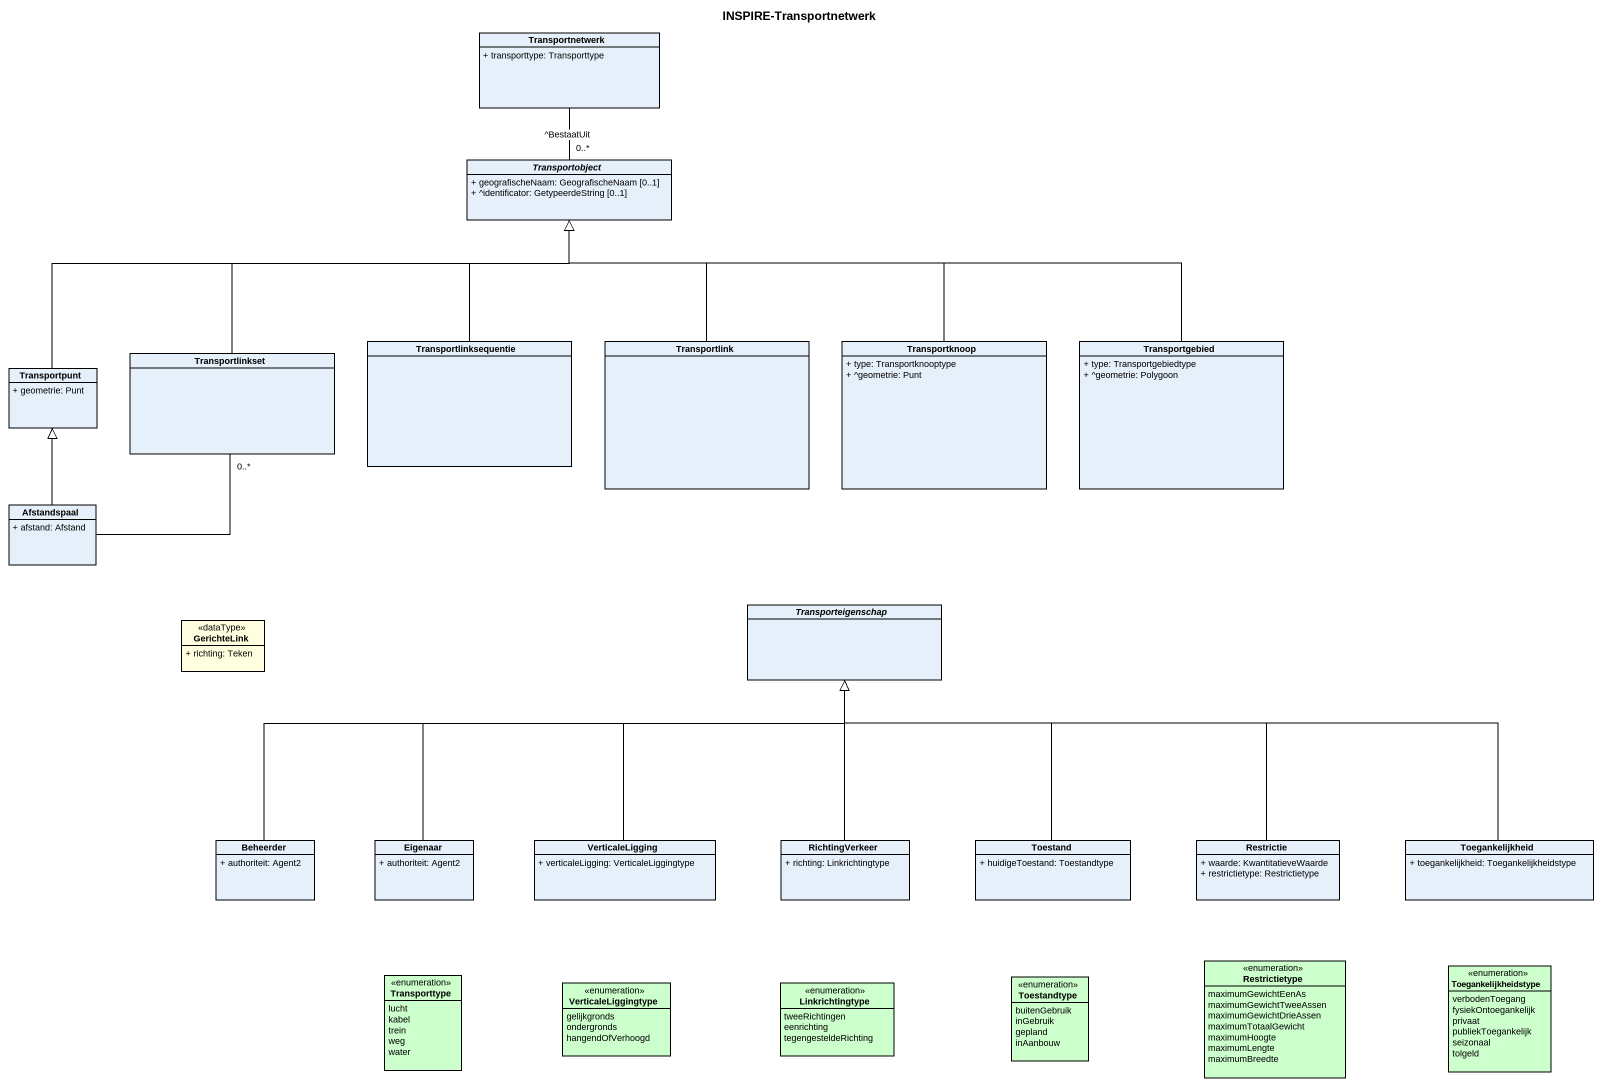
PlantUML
@startuml
title INSPIRE-Transportnetwerk
hide circle
hide empty members
skinparam classAttributeIconSize 0
class Transportnetwerk {
  + transporttype: Transporttype
}
abstract class Transportobject {
  + geografischeNaam: GeografischeNaam [0..1]
  + ^identificator: GetypeerdeString [0..1]
}
class Transportlinksequentie
class Transportlink
class Transportknoop {
  + type: Transportknooptype
  + ^geometrie: Punt
}
class Transportgebied {
  + type: Transportgebiedtype
  + ^geometrie: Polygoon
}
class Transportpunt {
  + geometrie: Punt
}
class Transportlinkset
class Afstandspaal {
  + afstand: Afstand
}
abstract class Transporteigenschap
class GerichteLink <<dataType>> #FFFFE0 {
  + richting: Teken
}
class Beheerder {
  + authoriteit: Agent2
}
class Eigenaar {
  + authoriteit: Agent2
}
class VerticaleLigging {
  + verticaleLigging: VerticaleLiggingtype
}
class RichtingVerkeer {
  + richting: Linkrichtingtype
}
class Toestand {
  + huidigeToestand: Toestandtype
}
class Restrictie {
  + waarde: KwantitatieveWaarde
  + restrictietype: Restrictietype
}
class Toegankelijkheid {
  + toegankelijkheid: Toegankelijkheidstype
}
enum Restrictietype #CCFFCC {
  maximumGewichtEenAs
  maximumGewichtTweeAssen
  maximumGewichtDrieAssen
  maximumTotaalGewicht
  maximumHoogte
  maximumLengte
  maximumBreedte
}
enum Transporttype #CCFFCC {
  lucht
  kabel
  trein
  weg
  water
}
enum VerticaleLiggingtype #CCFFCC {
  gelijkgronds
  ondergronds
  hangendOfVerhoogd
}
enum Linkrichtingtype #CCFFCC {
  tweeRichtingen
  eenrichting
  tegengesteldeRichting
}
enum Toestandtype #CCFFCC {
  buitenGebruik
  inGebruik
  gepland
  inAanbouw
}
enum Toegankelijkheidstype #CCFFCC {
  verbodenToegang
  fysiekOntoegankelijk
  privaat
  publiekToegankelijk
  seizonaal
  tolgeld
}
Transportnetwerk -- "0..*" Transportobject : ^BestaatUit
Transportlinksequentie -up-|> Transportobject
Transportlink -up-|> Transportobject
Transportknoop -up-|> Transportobject
Transportgebied -left-|> Transportobject
Transportpunt -right-|> Transportobject
Transportlinkset -up-|> Transportobject
Afstandspaal -up-|> Transportpunt
Afstandspaal -up- "0..*" Transportlinkset
Beheerder -right-|> Transporteigenschap
Eigenaar -right-|> Transporteigenschap
VerticaleLigging -up-|> Transporteigenschap
RichtingVerkeer -up-|> Transporteigenschap
Toestand -up-|> Transporteigenschap
Restrictie -left-|> Transporteigenschap
Toegankelijkheid -left-|> Transporteigenschap
@enduml
